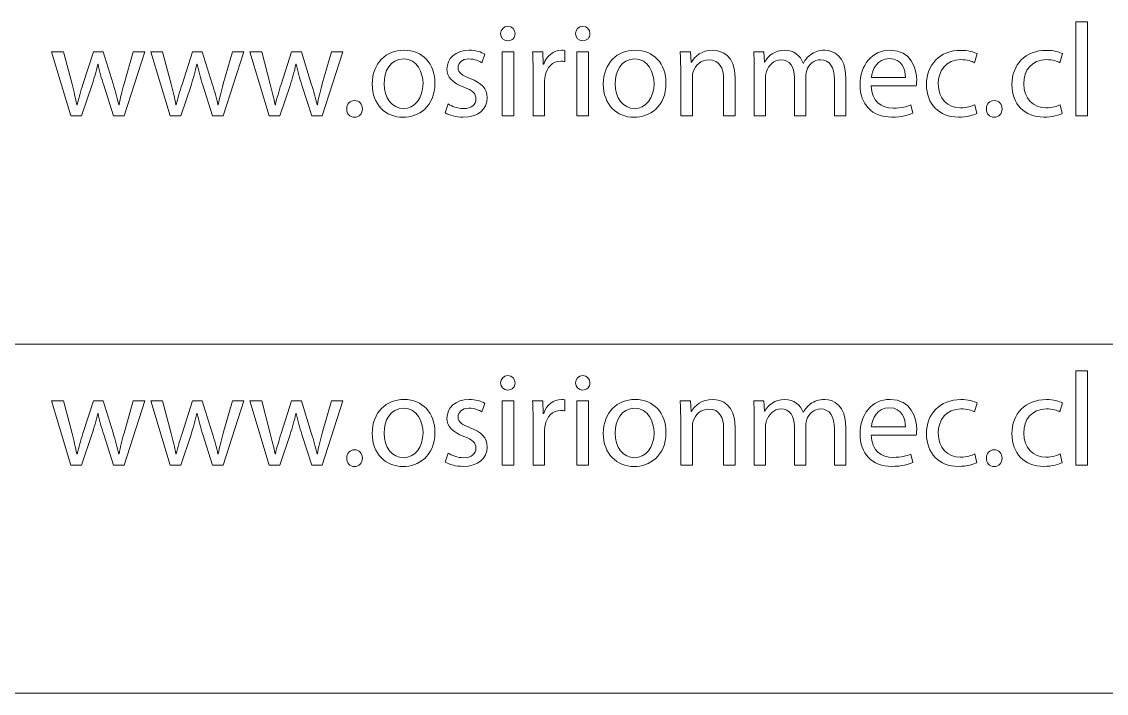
# Model space of a CAD drawing. Header units: inches. Extents: x 4400 to 4800, y 4100 to 4300.
# Drawn here: x 4729.27 to 4770.2, y 4180.24 to 4205.57 of the extents above; entities that cross this region are included whole.
import ezdxf

# ---------------------------------------------------------------- set-up
doc = ezdxf.new("R2010")
doc.units = ezdxf.units.IN
doc.header["$MEASUREMENT"] = 0
doc.layers.add('Capa 1', color=7, linetype='Continuous')

# ---------------------------------------------------------------- blocks, each defined once
blk = doc.blocks.new('block 54')
at = {"layer": 'Capa 1', "color": 1, "lineweight": 9, "true_color": 0xff0000}
for points in [[(4769.051, 4205.572), (4769.491, 4205.572), (4769.491, 4202.022), (4769.051, 4202.022), (4769.051, 4205.572)], [(4747.397, 4202.022), (4747.397, 4204.442), (4747.836, 4204.442), (4747.836, 4202.022), (4747.397, 4202.022)], [(4750.221, 4202.022), (4750.221, 4204.442), (4750.661, 4204.442), (4750.661, 4202.022), (4750.221, 4202.022)]]:
    blk.add_lwpolyline(points, dxfattribs=at)
for points, knots in [([(4747.887, 4205.122), (4747.891, 4204.972), (4747.781, 4204.852), (4747.606, 4204.852), (4747.451, 4204.852), (4747.342, 4204.972), (4747.342, 4205.122), (4747.342, 4205.278), (4747.457, 4205.397), (4747.616, 4205.397), (4747.781, 4205.397), (4747.887, 4205.278), (4747.887, 4205.122)], [0, 0, 0, 0, 1, 1, 1, 2, 2, 2, 3, 3, 3, 4, 4, 4, 4]), ([(4750.711, 4205.122), (4750.716, 4204.972), (4750.606, 4204.852), (4750.431, 4204.852), (4750.276, 4204.852), (4750.166, 4204.972), (4750.166, 4205.122), (4750.166, 4205.278), (4750.281, 4205.397), (4750.441, 4205.397), (4750.606, 4205.397), (4750.711, 4205.278), (4750.711, 4205.122)], [0, 0, 0, 0, 1, 1, 1, 2, 2, 2, 3, 3, 3, 4, 4, 4, 4]), ([(4730.846, 4204.442), (4730.846, 4204.442), (4731.167, 4203.212), (4731.167, 4203.212), (4731.236, 4202.942), (4731.302, 4202.692), (4731.347, 4202.442), (4731.347, 4202.442), (4731.362, 4202.442), (4731.362, 4202.442), (4731.416, 4202.687), (4731.497, 4202.947), (4731.577, 4203.207), (4731.577, 4203.207), (4731.972, 4204.442), (4731.972, 4204.442), (4731.972, 4204.442), (4732.342, 4204.442), (4732.342, 4204.442), (4732.342, 4204.442), (4732.717, 4203.232), (4732.717, 4203.232), (4732.807, 4202.942), (4732.877, 4202.687), (4732.932, 4202.442), (4732.932, 4202.442), (4732.947, 4202.442), (4732.947, 4202.442), (4732.987, 4202.687), (4733.052, 4202.942), (4733.132, 4203.227), (4733.132, 4203.227), (4733.477, 4204.442), (4733.477, 4204.442), (4733.477, 4204.442), (4733.912, 4204.442), (4733.912, 4204.442), (4733.912, 4204.442), (4733.132, 4202.022), (4733.132, 4202.022), (4733.132, 4202.022), (4732.732, 4202.022), (4732.732, 4202.022), (4732.732, 4202.022), (4732.362, 4203.177), (4732.362, 4203.177), (4732.277, 4203.447), (4732.207, 4203.687), (4732.147, 4203.972), (4732.147, 4203.972), (4732.137, 4203.972), (4732.137, 4203.972), (4732.077, 4203.682), (4732.002, 4203.432), (4731.917, 4203.172), (4731.917, 4203.172), (4731.527, 4202.022), (4731.527, 4202.022), (4731.527, 4202.022), (4731.127, 4202.022), (4731.127, 4202.022), (4731.127, 4202.022), (4730.397, 4204.442), (4730.397, 4204.442), (4730.397, 4204.442), (4730.846, 4204.442), (4730.846, 4204.442)], [0, 0, 0, 0, 1, 1, 1, 2, 2, 2, 3, 3, 3, 4, 4, 4, 5, 5, 5, 6, 6, 6, 7, 7, 7, 8, 8, 8, 9, 9, 9, 10, 10, 10, 11, 11, 11, 12, 12, 12, 13, 13, 13, 14, 14, 14, 15, 15, 15, 16, 16, 16, 17, 17, 17, 18, 18, 18, 19, 19, 19, 20, 20, 20, 21, 21, 21, 22, 22, 22, 22]), ([(4734.586, 4204.442), (4734.586, 4204.442), (4734.907, 4203.212), (4734.907, 4203.212), (4734.976, 4202.942), (4735.042, 4202.692), (4735.087, 4202.442), (4735.087, 4202.442), (4735.102, 4202.442), (4735.102, 4202.442), (4735.156, 4202.687), (4735.237, 4202.947), (4735.317, 4203.207), (4735.317, 4203.207), (4735.712, 4204.442), (4735.712, 4204.442), (4735.712, 4204.442), (4736.082, 4204.442), (4736.082, 4204.442), (4736.082, 4204.442), (4736.457, 4203.232), (4736.457, 4203.232), (4736.547, 4202.942), (4736.617, 4202.687), (4736.672, 4202.442), (4736.672, 4202.442), (4736.687, 4202.442), (4736.687, 4202.442), (4736.727, 4202.687), (4736.792, 4202.942), (4736.872, 4203.227), (4736.872, 4203.227), (4737.217, 4204.442), (4737.217, 4204.442), (4737.217, 4204.442), (4737.652, 4204.442), (4737.652, 4204.442), (4737.652, 4204.442), (4736.872, 4202.022), (4736.872, 4202.022), (4736.872, 4202.022), (4736.472, 4202.022), (4736.472, 4202.022), (4736.472, 4202.022), (4736.102, 4203.177), (4736.102, 4203.177), (4736.017, 4203.447), (4735.947, 4203.687), (4735.887, 4203.972), (4735.887, 4203.972), (4735.877, 4203.972), (4735.877, 4203.972), (4735.817, 4203.682), (4735.742, 4203.432), (4735.657, 4203.172), (4735.657, 4203.172), (4735.267, 4202.022), (4735.267, 4202.022), (4735.267, 4202.022), (4734.867, 4202.022), (4734.867, 4202.022), (4734.867, 4202.022), (4734.137, 4204.442), (4734.137, 4204.442), (4734.137, 4204.442), (4734.586, 4204.442), (4734.586, 4204.442)], [0, 0, 0, 0, 1, 1, 1, 2, 2, 2, 3, 3, 3, 4, 4, 4, 5, 5, 5, 6, 6, 6, 7, 7, 7, 8, 8, 8, 9, 9, 9, 10, 10, 10, 11, 11, 11, 12, 12, 12, 13, 13, 13, 14, 14, 14, 15, 15, 15, 16, 16, 16, 17, 17, 17, 18, 18, 18, 19, 19, 19, 20, 20, 20, 21, 21, 21, 22, 22, 22, 22]), ([(4738.326, 4204.442), (4738.326, 4204.442), (4738.647, 4203.212), (4738.647, 4203.212), (4738.716, 4202.942), (4738.782, 4202.692), (4738.827, 4202.442), (4738.827, 4202.442), (4738.842, 4202.442), (4738.842, 4202.442), (4738.896, 4202.687), (4738.977, 4202.947), (4739.057, 4203.207), (4739.057, 4203.207), (4739.452, 4204.442), (4739.452, 4204.442), (4739.452, 4204.442), (4739.822, 4204.442), (4739.822, 4204.442), (4739.822, 4204.442), (4740.197, 4203.232), (4740.197, 4203.232), (4740.287, 4202.942), (4740.357, 4202.687), (4740.412, 4202.442), (4740.412, 4202.442), (4740.427, 4202.442), (4740.427, 4202.442), (4740.467, 4202.687), (4740.532, 4202.942), (4740.612, 4203.227), (4740.612, 4203.227), (4740.957, 4204.442), (4740.957, 4204.442), (4740.957, 4204.442), (4741.392, 4204.442), (4741.392, 4204.442), (4741.392, 4204.442), (4740.612, 4202.022), (4740.612, 4202.022), (4740.612, 4202.022), (4740.212, 4202.022), (4740.212, 4202.022), (4740.212, 4202.022), (4739.842, 4203.177), (4739.842, 4203.177), (4739.757, 4203.447), (4739.687, 4203.687), (4739.627, 4203.972), (4739.627, 4203.972), (4739.617, 4203.972), (4739.617, 4203.972), (4739.557, 4203.682), (4739.482, 4203.432), (4739.396, 4203.172), (4739.396, 4203.172), (4739.007, 4202.022), (4739.007, 4202.022), (4739.007, 4202.022), (4738.607, 4202.022), (4738.607, 4202.022), (4738.607, 4202.022), (4737.877, 4204.442), (4737.877, 4204.442), (4737.877, 4204.442), (4738.326, 4204.442), (4738.326, 4204.442)], [0, 0, 0, 0, 1, 1, 1, 2, 2, 2, 3, 3, 3, 4, 4, 4, 5, 5, 5, 6, 6, 6, 7, 7, 7, 8, 8, 8, 9, 9, 9, 10, 10, 10, 11, 11, 11, 12, 12, 12, 13, 13, 13, 14, 14, 14, 15, 15, 15, 16, 16, 16, 17, 17, 17, 18, 18, 18, 19, 19, 19, 20, 20, 20, 21, 21, 21, 22, 22, 22, 22]), ([(4744.862, 4203.252), (4744.862, 4202.357), (4744.242, 4201.967), (4743.657, 4201.967), (4743.001, 4201.967), (4742.496, 4202.447), (4742.496, 4203.212), (4742.496, 4204.022), (4743.026, 4204.497), (4743.697, 4204.497), (4744.392, 4204.497), (4744.862, 4203.992), (4744.862, 4203.252)], [0, 0, 0, 0, 1, 1, 1, 2, 2, 2, 3, 3, 3, 4, 4, 4, 4]), ([(4745.356, 4202.472), (4745.486, 4202.387), (4745.716, 4202.297), (4745.936, 4202.297), (4746.256, 4202.297), (4746.407, 4202.457), (4746.407, 4202.657), (4746.407, 4202.867), (4746.281, 4202.982), (4745.956, 4203.102), (4745.521, 4203.257), (4745.316, 4203.497), (4745.316, 4203.787), (4745.316, 4204.177), (4745.631, 4204.497), (4746.151, 4204.497), (4746.396, 4204.497), (4746.611, 4204.427), (4746.746, 4204.347), (4746.746, 4204.347), (4746.636, 4204.027), (4746.636, 4204.027), (4746.542, 4204.087), (4746.367, 4204.167), (4746.141, 4204.167), (4745.882, 4204.167), (4745.736, 4204.017), (4745.736, 4203.837), (4745.736, 4203.637), (4745.882, 4203.547), (4746.196, 4203.427), (4746.616, 4203.267), (4746.832, 4203.057), (4746.832, 4202.697), (4746.832, 4202.272), (4746.502, 4201.972), (4745.926, 4201.972), (4745.661, 4201.972), (4745.416, 4202.037), (4745.246, 4202.137), (4745.246, 4202.137), (4745.356, 4202.472), (4745.356, 4202.472)], [0, 0, 0, 0, 1, 1, 1, 2, 2, 2, 3, 3, 3, 4, 4, 4, 5, 5, 5, 6, 6, 6, 7, 7, 7, 8, 8, 8, 9, 9, 9, 10, 10, 10, 11, 11, 11, 12, 12, 12, 13, 13, 13, 14, 14, 14, 14]), ([(4748.567, 4203.687), (4748.567, 4203.972), (4748.561, 4204.217), (4748.547, 4204.442), (4748.547, 4204.442), (4748.931, 4204.442), (4748.931, 4204.442), (4748.931, 4204.442), (4748.946, 4203.967), (4748.946, 4203.967), (4748.946, 4203.967), (4748.966, 4203.967), (4748.966, 4203.967), (4749.077, 4204.292), (4749.342, 4204.497), (4749.637, 4204.497), (4749.686, 4204.497), (4749.721, 4204.492), (4749.761, 4204.482), (4749.761, 4204.482), (4749.761, 4204.067), (4749.761, 4204.067), (4749.717, 4204.077), (4749.672, 4204.082), (4749.611, 4204.082), (4749.301, 4204.082), (4749.081, 4203.847), (4749.021, 4203.517), (4749.012, 4203.457), (4749.001, 4203.387), (4749.001, 4203.312), (4749.001, 4203.312), (4749.001, 4202.022), (4749.001, 4202.022), (4749.001, 4202.022), (4748.567, 4202.022), (4748.567, 4202.022), (4748.567, 4202.022), (4748.567, 4203.687), (4748.567, 4203.687)], [0, 0, 0, 0, 1, 1, 1, 2, 2, 2, 3, 3, 3, 4, 4, 4, 5, 5, 5, 6, 6, 6, 7, 7, 7, 8, 8, 8, 9, 9, 9, 10, 10, 10, 11, 11, 11, 12, 12, 12, 13, 13, 13, 13]), ([(4753.581, 4203.252), (4753.581, 4202.357), (4752.961, 4201.967), (4752.376, 4201.967), (4751.721, 4201.967), (4751.216, 4202.447), (4751.216, 4203.212), (4751.216, 4204.022), (4751.746, 4204.497), (4752.416, 4204.497), (4753.111, 4204.497), (4753.581, 4203.992), (4753.581, 4203.252)], [0, 0, 0, 0, 1, 1, 1, 2, 2, 2, 3, 3, 3, 4, 4, 4, 4]), ([(4754.136, 4203.787), (4754.136, 4204.037), (4754.131, 4204.242), (4754.116, 4204.442), (4754.116, 4204.442), (4754.506, 4204.442), (4754.506, 4204.442), (4754.506, 4204.442), (4754.531, 4204.042), (4754.531, 4204.042), (4754.531, 4204.042), (4754.541, 4204.042), (4754.541, 4204.042), (4754.661, 4204.272), (4754.941, 4204.497), (4755.341, 4204.497), (4755.676, 4204.497), (4756.196, 4204.297), (4756.196, 4203.467), (4756.196, 4203.467), (4756.196, 4202.022), (4756.196, 4202.022), (4756.196, 4202.022), (4755.757, 4202.022), (4755.757, 4202.022), (4755.757, 4202.022), (4755.757, 4203.417), (4755.757, 4203.417), (4755.757, 4203.807), (4755.611, 4204.132), (4755.196, 4204.132), (4754.906, 4204.132), (4754.681, 4203.927), (4754.606, 4203.682), (4754.586, 4203.627), (4754.576, 4203.552), (4754.576, 4203.477), (4754.576, 4203.477), (4754.576, 4202.022), (4754.576, 4202.022), (4754.576, 4202.022), (4754.136, 4202.022), (4754.136, 4202.022), (4754.136, 4202.022), (4754.136, 4203.787), (4754.136, 4203.787)], [0, 0, 0, 0, 1, 1, 1, 2, 2, 2, 3, 3, 3, 4, 4, 4, 5, 5, 5, 6, 6, 6, 7, 7, 7, 8, 8, 8, 9, 9, 9, 10, 10, 10, 11, 11, 11, 12, 12, 12, 13, 13, 13, 14, 14, 14, 15, 15, 15, 15]), ([(4756.911, 4203.787), (4756.911, 4204.037), (4756.906, 4204.242), (4756.891, 4204.442), (4756.891, 4204.442), (4757.276, 4204.442), (4757.276, 4204.442), (4757.276, 4204.442), (4757.296, 4204.052), (4757.296, 4204.052), (4757.296, 4204.052), (4757.311, 4204.052), (4757.311, 4204.052), (4757.446, 4204.282), (4757.671, 4204.497), (4758.071, 4204.497), (4758.401, 4204.497), (4758.651, 4204.297), (4758.757, 4204.012), (4758.757, 4204.012), (4758.766, 4204.012), (4758.766, 4204.012), (4758.841, 4204.147), (4758.936, 4204.252), (4759.036, 4204.327), (4759.182, 4204.437), (4759.342, 4204.497), (4759.572, 4204.497), (4759.891, 4204.497), (4760.367, 4204.287), (4760.367, 4203.447), (4760.367, 4203.447), (4760.367, 4202.022), (4760.367, 4202.022), (4760.367, 4202.022), (4759.937, 4202.022), (4759.937, 4202.022), (4759.937, 4202.022), (4759.937, 4203.392), (4759.937, 4203.392), (4759.937, 4203.857), (4759.767, 4204.137), (4759.411, 4204.137), (4759.162, 4204.137), (4758.967, 4203.952), (4758.892, 4203.737), (4758.872, 4203.677), (4758.856, 4203.597), (4758.856, 4203.517), (4758.856, 4203.517), (4758.856, 4202.022), (4758.856, 4202.022), (4758.856, 4202.022), (4758.427, 4202.022), (4758.427, 4202.022), (4758.427, 4202.022), (4758.427, 4203.472), (4758.427, 4203.472), (4758.427, 4203.857), (4758.256, 4204.137), (4757.921, 4204.137), (4757.646, 4204.137), (4757.446, 4203.917), (4757.376, 4203.697), (4757.351, 4203.632), (4757.341, 4203.557), (4757.341, 4203.482), (4757.341, 4203.482), (4757.341, 4202.022), (4757.341, 4202.022), (4757.341, 4202.022), (4756.911, 4202.022), (4756.911, 4202.022), (4756.911, 4202.022), (4756.911, 4203.787), (4756.911, 4203.787)], [0, 0, 0, 0, 1, 1, 1, 2, 2, 2, 3, 3, 3, 4, 4, 4, 5, 5, 5, 6, 6, 6, 7, 7, 7, 8, 8, 8, 9, 9, 9, 10, 10, 10, 11, 11, 11, 12, 12, 12, 13, 13, 13, 14, 14, 14, 15, 15, 15, 16, 16, 16, 17, 17, 17, 18, 18, 18, 19, 19, 19, 20, 20, 20, 21, 21, 21, 22, 22, 22, 23, 23, 23, 24, 24, 24, 25, 25, 25, 25]), ([(4761.326, 4203.152), (4761.336, 4202.557), (4761.716, 4202.312), (4762.156, 4202.312), (4762.471, 4202.312), (4762.661, 4202.367), (4762.827, 4202.437), (4762.827, 4202.437), (4762.901, 4202.122), (4762.901, 4202.122), (4762.746, 4202.052), (4762.481, 4201.972), (4762.096, 4201.972), (4761.351, 4201.972), (4760.906, 4202.462), (4760.906, 4203.192), (4760.906, 4203.922), (4761.336, 4204.497), (4762.041, 4204.497), (4762.831, 4204.497), (4763.042, 4203.802), (4763.042, 4203.357), (4763.042, 4203.267), (4763.031, 4203.197), (4763.026, 4203.152), (4763.026, 4203.152), (4761.326, 4203.152), (4761.326, 4203.152)], [0, 0, 0, 0, 1, 1, 1, 2, 2, 2, 3, 3, 3, 4, 4, 4, 5, 5, 5, 6, 6, 6, 7, 7, 7, 8, 8, 8, 9, 9, 9, 9]), ([(4765.311, 4202.112), (4765.196, 4202.052), (4764.941, 4201.972), (4764.616, 4201.972), (4763.886, 4201.972), (4763.411, 4202.467), (4763.411, 4203.207), (4763.411, 4203.952), (4763.921, 4204.492), (4764.711, 4204.492), (4764.971, 4204.492), (4765.201, 4204.427), (4765.322, 4204.367), (4765.322, 4204.367), (4765.221, 4204.027), (4765.221, 4204.027), (4765.116, 4204.087), (4764.951, 4204.142), (4764.711, 4204.142), (4764.156, 4204.142), (4763.856, 4203.732), (4763.856, 4203.227), (4763.856, 4202.667), (4764.216, 4202.322), (4764.696, 4202.322), (4764.946, 4202.322), (4765.111, 4202.387), (4765.236, 4202.442), (4765.236, 4202.442), (4765.311, 4202.112), (4765.311, 4202.112)], [0, 0, 0, 0, 1, 1, 1, 2, 2, 2, 3, 3, 3, 4, 4, 4, 5, 5, 5, 6, 6, 6, 7, 7, 7, 8, 8, 8, 9, 9, 9, 10, 10, 10, 10]), ([(4768.536, 4202.112), (4768.421, 4202.052), (4768.166, 4201.972), (4767.841, 4201.972), (4767.111, 4201.972), (4766.636, 4202.467), (4766.636, 4203.207), (4766.636, 4203.952), (4767.146, 4204.492), (4767.936, 4204.492), (4768.196, 4204.492), (4768.426, 4204.427), (4768.546, 4204.367), (4768.546, 4204.367), (4768.446, 4204.027), (4768.446, 4204.027), (4768.341, 4204.087), (4768.176, 4204.142), (4767.936, 4204.142), (4767.381, 4204.142), (4767.081, 4203.732), (4767.081, 4203.227), (4767.081, 4202.667), (4767.441, 4202.322), (4767.921, 4202.322), (4768.171, 4202.322), (4768.336, 4202.387), (4768.461, 4202.442), (4768.461, 4202.442), (4768.536, 4202.112), (4768.536, 4202.112)], [0, 0, 0, 0, 1, 1, 1, 2, 2, 2, 3, 3, 3, 4, 4, 4, 5, 5, 5, 6, 6, 6, 7, 7, 7, 8, 8, 8, 9, 9, 9, 10, 10, 10, 10]), ([(4742.942, 4203.227), (4742.942, 4202.697), (4743.247, 4202.297), (4743.677, 4202.297), (4744.097, 4202.297), (4744.412, 4202.692), (4744.412, 4203.237), (4744.412, 4203.647), (4744.207, 4204.167), (4743.686, 4204.167), (4743.167, 4204.167), (4742.942, 4203.687), (4742.942, 4203.227)], [0, 0, 0, 0, 1, 1, 1, 2, 2, 2, 3, 3, 3, 4, 4, 4, 4]), ([(4751.661, 4203.227), (4751.661, 4202.697), (4751.966, 4202.297), (4752.396, 4202.297), (4752.817, 4202.297), (4753.131, 4202.692), (4753.131, 4203.237), (4753.131, 4203.647), (4752.926, 4204.167), (4752.406, 4204.167), (4751.886, 4204.167), (4751.661, 4203.687), (4751.661, 4203.227)], [0, 0, 0, 0, 1, 1, 1, 2, 2, 2, 3, 3, 3, 4, 4, 4, 4]), ([(4762.616, 4203.467), (4762.621, 4203.747), (4762.501, 4204.182), (4762.006, 4204.182), (4761.561, 4204.182), (4761.366, 4203.772), (4761.331, 4203.467), (4761.331, 4203.467), (4762.616, 4203.467), (4762.616, 4203.467)], [0, 0, 0, 0, 1, 1, 1, 2, 2, 2, 3, 3, 3, 3]), ([(4741.532, 4202.282), (4741.532, 4202.467), (4741.656, 4202.597), (4741.831, 4202.597), (4742.007, 4202.597), (4742.126, 4202.467), (4742.126, 4202.282), (4742.126, 4202.102), (4742.011, 4201.967), (4741.827, 4201.967), (4741.652, 4201.967), (4741.532, 4202.102), (4741.532, 4202.282)], [0, 0, 0, 0, 1, 1, 1, 2, 2, 2, 3, 3, 3, 4, 4, 4, 4]), ([(4765.671, 4202.282), (4765.671, 4202.467), (4765.796, 4202.597), (4765.971, 4202.597), (4766.146, 4202.597), (4766.266, 4202.467), (4766.266, 4202.282), (4766.266, 4202.102), (4766.151, 4201.967), (4765.966, 4201.967), (4765.791, 4201.967), (4765.671, 4202.102), (4765.671, 4202.282)], [0, 0, 0, 0, 1, 1, 1, 2, 2, 2, 3, 3, 3, 4, 4, 4, 4])]:
    blk.add_open_spline(points, degree=3, knots=knots, dxfattribs=at)
blk = doc.blocks.new('block 55')
at = {"layer": 'Capa 1', "color": 1, "lineweight": 9, "true_color": 0xff0000}
for points in [[(4769.051, 4192.398), (4769.491, 4192.398), (4769.491, 4188.848), (4769.051, 4188.848), (4769.051, 4192.398)], [(4747.397, 4188.848), (4747.397, 4191.268), (4747.836, 4191.268), (4747.836, 4188.848), (4747.397, 4188.848)], [(4750.221, 4188.848), (4750.221, 4191.268), (4750.661, 4191.268), (4750.661, 4188.848), (4750.221, 4188.848)]]:
    blk.add_lwpolyline(points, dxfattribs=at)
for points, knots in [([(4747.887, 4191.948), (4747.891, 4191.798), (4747.781, 4191.678), (4747.606, 4191.678), (4747.451, 4191.678), (4747.342, 4191.798), (4747.342, 4191.948), (4747.342, 4192.103), (4747.457, 4192.223), (4747.616, 4192.223), (4747.781, 4192.223), (4747.887, 4192.103), (4747.887, 4191.948)], [0, 0, 0, 0, 1, 1, 1, 2, 2, 2, 3, 3, 3, 4, 4, 4, 4]), ([(4750.711, 4191.948), (4750.716, 4191.798), (4750.606, 4191.678), (4750.431, 4191.678), (4750.276, 4191.678), (4750.166, 4191.798), (4750.166, 4191.948), (4750.166, 4192.103), (4750.281, 4192.223), (4750.441, 4192.223), (4750.606, 4192.223), (4750.711, 4192.103), (4750.711, 4191.948)], [0, 0, 0, 0, 1, 1, 1, 2, 2, 2, 3, 3, 3, 4, 4, 4, 4]), ([(4744.862, 4190.078), (4744.862, 4189.183), (4744.242, 4188.793), (4743.657, 4188.793), (4743.001, 4188.793), (4742.496, 4189.273), (4742.496, 4190.038), (4742.496, 4190.848), (4743.026, 4191.323), (4743.697, 4191.323), (4744.392, 4191.323), (4744.862, 4190.818), (4744.862, 4190.078)], [0, 0, 0, 0, 1, 1, 1, 2, 2, 2, 3, 3, 3, 4, 4, 4, 4]), ([(4745.356, 4189.298), (4745.486, 4189.213), (4745.716, 4189.123), (4745.936, 4189.123), (4746.256, 4189.123), (4746.407, 4189.283), (4746.407, 4189.483), (4746.407, 4189.693), (4746.281, 4189.808), (4745.956, 4189.928), (4745.521, 4190.083), (4745.316, 4190.323), (4745.316, 4190.613), (4745.316, 4191.003), (4745.631, 4191.323), (4746.151, 4191.323), (4746.396, 4191.323), (4746.611, 4191.253), (4746.746, 4191.173), (4746.746, 4191.173), (4746.636, 4190.853), (4746.636, 4190.853), (4746.542, 4190.913), (4746.367, 4190.993), (4746.141, 4190.993), (4745.882, 4190.993), (4745.736, 4190.843), (4745.736, 4190.663), (4745.736, 4190.463), (4745.882, 4190.373), (4746.196, 4190.253), (4746.616, 4190.093), (4746.832, 4189.883), (4746.832, 4189.523), (4746.832, 4189.098), (4746.502, 4188.798), (4745.926, 4188.798), (4745.661, 4188.798), (4745.416, 4188.863), (4745.246, 4188.963), (4745.246, 4188.963), (4745.356, 4189.298), (4745.356, 4189.298)], [0, 0, 0, 0, 1, 1, 1, 2, 2, 2, 3, 3, 3, 4, 4, 4, 5, 5, 5, 6, 6, 6, 7, 7, 7, 8, 8, 8, 9, 9, 9, 10, 10, 10, 11, 11, 11, 12, 12, 12, 13, 13, 13, 14, 14, 14, 14]), ([(4748.567, 4190.513), (4748.567, 4190.798), (4748.561, 4191.043), (4748.547, 4191.268), (4748.547, 4191.268), (4748.931, 4191.268), (4748.931, 4191.268), (4748.931, 4191.268), (4748.946, 4190.793), (4748.946, 4190.793), (4748.946, 4190.793), (4748.966, 4190.793), (4748.966, 4190.793), (4749.077, 4191.118), (4749.342, 4191.323), (4749.637, 4191.323), (4749.686, 4191.323), (4749.721, 4191.318), (4749.761, 4191.308), (4749.761, 4191.308), (4749.761, 4190.893), (4749.761, 4190.893), (4749.717, 4190.903), (4749.672, 4190.908), (4749.611, 4190.908), (4749.301, 4190.908), (4749.081, 4190.673), (4749.021, 4190.343), (4749.012, 4190.283), (4749.001, 4190.213), (4749.001, 4190.138), (4749.001, 4190.138), (4749.001, 4188.848), (4749.001, 4188.848), (4749.001, 4188.848), (4748.567, 4188.848), (4748.567, 4188.848), (4748.567, 4188.848), (4748.567, 4190.513), (4748.567, 4190.513)], [0, 0, 0, 0, 1, 1, 1, 2, 2, 2, 3, 3, 3, 4, 4, 4, 5, 5, 5, 6, 6, 6, 7, 7, 7, 8, 8, 8, 9, 9, 9, 10, 10, 10, 11, 11, 11, 12, 12, 12, 13, 13, 13, 13]), ([(4753.581, 4190.078), (4753.581, 4189.183), (4752.961, 4188.793), (4752.376, 4188.793), (4751.721, 4188.793), (4751.216, 4189.273), (4751.216, 4190.038), (4751.216, 4190.848), (4751.746, 4191.323), (4752.416, 4191.323), (4753.111, 4191.323), (4753.581, 4190.818), (4753.581, 4190.078)], [0, 0, 0, 0, 1, 1, 1, 2, 2, 2, 3, 3, 3, 4, 4, 4, 4]), ([(4754.136, 4190.613), (4754.136, 4190.863), (4754.131, 4191.068), (4754.116, 4191.268), (4754.116, 4191.268), (4754.506, 4191.268), (4754.506, 4191.268), (4754.506, 4191.268), (4754.531, 4190.868), (4754.531, 4190.868), (4754.531, 4190.868), (4754.541, 4190.868), (4754.541, 4190.868), (4754.661, 4191.098), (4754.941, 4191.323), (4755.341, 4191.323), (4755.676, 4191.323), (4756.196, 4191.123), (4756.196, 4190.293), (4756.196, 4190.293), (4756.196, 4188.848), (4756.196, 4188.848), (4756.196, 4188.848), (4755.757, 4188.848), (4755.757, 4188.848), (4755.757, 4188.848), (4755.757, 4190.243), (4755.757, 4190.243), (4755.757, 4190.633), (4755.611, 4190.958), (4755.196, 4190.958), (4754.906, 4190.958), (4754.681, 4190.753), (4754.606, 4190.508), (4754.586, 4190.453), (4754.576, 4190.378), (4754.576, 4190.303), (4754.576, 4190.303), (4754.576, 4188.848), (4754.576, 4188.848), (4754.576, 4188.848), (4754.136, 4188.848), (4754.136, 4188.848), (4754.136, 4188.848), (4754.136, 4190.613), (4754.136, 4190.613)], [0, 0, 0, 0, 1, 1, 1, 2, 2, 2, 3, 3, 3, 4, 4, 4, 5, 5, 5, 6, 6, 6, 7, 7, 7, 8, 8, 8, 9, 9, 9, 10, 10, 10, 11, 11, 11, 12, 12, 12, 13, 13, 13, 14, 14, 14, 15, 15, 15, 15]), ([(4756.911, 4190.613), (4756.911, 4190.863), (4756.906, 4191.068), (4756.891, 4191.268), (4756.891, 4191.268), (4757.276, 4191.268), (4757.276, 4191.268), (4757.276, 4191.268), (4757.296, 4190.878), (4757.296, 4190.878), (4757.296, 4190.878), (4757.311, 4190.878), (4757.311, 4190.878), (4757.446, 4191.108), (4757.671, 4191.323), (4758.071, 4191.323), (4758.401, 4191.323), (4758.651, 4191.123), (4758.757, 4190.838), (4758.757, 4190.838), (4758.766, 4190.838), (4758.766, 4190.838), (4758.841, 4190.973), (4758.936, 4191.078), (4759.036, 4191.153), (4759.182, 4191.263), (4759.342, 4191.323), (4759.572, 4191.323), (4759.891, 4191.323), (4760.367, 4191.113), (4760.367, 4190.273), (4760.367, 4190.273), (4760.367, 4188.848), (4760.367, 4188.848), (4760.367, 4188.848), (4759.937, 4188.848), (4759.937, 4188.848), (4759.937, 4188.848), (4759.937, 4190.218), (4759.937, 4190.218), (4759.937, 4190.683), (4759.767, 4190.963), (4759.411, 4190.963), (4759.162, 4190.963), (4758.967, 4190.778), (4758.892, 4190.563), (4758.872, 4190.503), (4758.856, 4190.423), (4758.856, 4190.343), (4758.856, 4190.343), (4758.856, 4188.848), (4758.856, 4188.848), (4758.856, 4188.848), (4758.427, 4188.848), (4758.427, 4188.848), (4758.427, 4188.848), (4758.427, 4190.298), (4758.427, 4190.298), (4758.427, 4190.683), (4758.256, 4190.963), (4757.921, 4190.963), (4757.646, 4190.963), (4757.446, 4190.743), (4757.376, 4190.523), (4757.351, 4190.458), (4757.341, 4190.383), (4757.341, 4190.308), (4757.341, 4190.308), (4757.341, 4188.848), (4757.341, 4188.848), (4757.341, 4188.848), (4756.911, 4188.848), (4756.911, 4188.848), (4756.911, 4188.848), (4756.911, 4190.613), (4756.911, 4190.613)], [0, 0, 0, 0, 1, 1, 1, 2, 2, 2, 3, 3, 3, 4, 4, 4, 5, 5, 5, 6, 6, 6, 7, 7, 7, 8, 8, 8, 9, 9, 9, 10, 10, 10, 11, 11, 11, 12, 12, 12, 13, 13, 13, 14, 14, 14, 15, 15, 15, 16, 16, 16, 17, 17, 17, 18, 18, 18, 19, 19, 19, 20, 20, 20, 21, 21, 21, 22, 22, 22, 23, 23, 23, 24, 24, 24, 25, 25, 25, 25]), ([(4761.326, 4189.978), (4761.336, 4189.383), (4761.716, 4189.138), (4762.156, 4189.138), (4762.471, 4189.138), (4762.661, 4189.193), (4762.827, 4189.263), (4762.827, 4189.263), (4762.901, 4188.948), (4762.901, 4188.948), (4762.746, 4188.878), (4762.481, 4188.798), (4762.096, 4188.798), (4761.351, 4188.798), (4760.906, 4189.288), (4760.906, 4190.018), (4760.906, 4190.748), (4761.336, 4191.323), (4762.041, 4191.323), (4762.831, 4191.323), (4763.042, 4190.628), (4763.042, 4190.183), (4763.042, 4190.093), (4763.031, 4190.023), (4763.026, 4189.978), (4763.026, 4189.978), (4761.326, 4189.978), (4761.326, 4189.978)], [0, 0, 0, 0, 1, 1, 1, 2, 2, 2, 3, 3, 3, 4, 4, 4, 5, 5, 5, 6, 6, 6, 7, 7, 7, 8, 8, 8, 9, 9, 9, 9]), ([(4765.311, 4188.938), (4765.196, 4188.878), (4764.941, 4188.798), (4764.616, 4188.798), (4763.886, 4188.798), (4763.411, 4189.293), (4763.411, 4190.033), (4763.411, 4190.778), (4763.921, 4191.318), (4764.711, 4191.318), (4764.971, 4191.318), (4765.201, 4191.253), (4765.322, 4191.193), (4765.322, 4191.193), (4765.221, 4190.853), (4765.221, 4190.853), (4765.116, 4190.913), (4764.951, 4190.968), (4764.711, 4190.968), (4764.156, 4190.968), (4763.856, 4190.558), (4763.856, 4190.053), (4763.856, 4189.493), (4764.216, 4189.148), (4764.696, 4189.148), (4764.946, 4189.148), (4765.111, 4189.213), (4765.236, 4189.268), (4765.236, 4189.268), (4765.311, 4188.938), (4765.311, 4188.938)], [0, 0, 0, 0, 1, 1, 1, 2, 2, 2, 3, 3, 3, 4, 4, 4, 5, 5, 5, 6, 6, 6, 7, 7, 7, 8, 8, 8, 9, 9, 9, 10, 10, 10, 10]), ([(4768.536, 4188.938), (4768.421, 4188.878), (4768.166, 4188.798), (4767.841, 4188.798), (4767.111, 4188.798), (4766.636, 4189.293), (4766.636, 4190.033), (4766.636, 4190.778), (4767.146, 4191.318), (4767.936, 4191.318), (4768.196, 4191.318), (4768.426, 4191.253), (4768.546, 4191.193), (4768.546, 4191.193), (4768.446, 4190.853), (4768.446, 4190.853), (4768.341, 4190.913), (4768.176, 4190.968), (4767.936, 4190.968), (4767.381, 4190.968), (4767.081, 4190.558), (4767.081, 4190.053), (4767.081, 4189.493), (4767.441, 4189.148), (4767.921, 4189.148), (4768.171, 4189.148), (4768.336, 4189.213), (4768.461, 4189.268), (4768.461, 4189.268), (4768.536, 4188.938), (4768.536, 4188.938)], [0, 0, 0, 0, 1, 1, 1, 2, 2, 2, 3, 3, 3, 4, 4, 4, 5, 5, 5, 6, 6, 6, 7, 7, 7, 8, 8, 8, 9, 9, 9, 10, 10, 10, 10]), ([(4730.846, 4191.268), (4730.846, 4191.268), (4731.167, 4190.038), (4731.167, 4190.038), (4731.236, 4189.768), (4731.302, 4189.518), (4731.347, 4189.268), (4731.347, 4189.268), (4731.362, 4189.268), (4731.362, 4189.268), (4731.416, 4189.513), (4731.497, 4189.773), (4731.577, 4190.033), (4731.577, 4190.033), (4731.972, 4191.268), (4731.972, 4191.268), (4731.972, 4191.268), (4732.342, 4191.268), (4732.342, 4191.268), (4732.342, 4191.268), (4732.717, 4190.058), (4732.717, 4190.058), (4732.807, 4189.768), (4732.877, 4189.513), (4732.932, 4189.268), (4732.932, 4189.268), (4732.947, 4189.268), (4732.947, 4189.268), (4732.987, 4189.513), (4733.052, 4189.768), (4733.132, 4190.053), (4733.132, 4190.053), (4733.477, 4191.268), (4733.477, 4191.268), (4733.477, 4191.268), (4733.912, 4191.268), (4733.912, 4191.268), (4733.912, 4191.268), (4733.132, 4188.848), (4733.132, 4188.848), (4733.132, 4188.848), (4732.732, 4188.848), (4732.732, 4188.848), (4732.732, 4188.848), (4732.362, 4190.003), (4732.362, 4190.003), (4732.277, 4190.273), (4732.207, 4190.513), (4732.147, 4190.798), (4732.147, 4190.798), (4732.137, 4190.798), (4732.137, 4190.798), (4732.077, 4190.508), (4732.002, 4190.258), (4731.917, 4189.998), (4731.917, 4189.998), (4731.527, 4188.848), (4731.527, 4188.848), (4731.527, 4188.848), (4731.127, 4188.848), (4731.127, 4188.848), (4731.127, 4188.848), (4730.397, 4191.268), (4730.397, 4191.268), (4730.397, 4191.268), (4730.846, 4191.268), (4730.846, 4191.268)], [0, 0, 0, 0, 1, 1, 1, 2, 2, 2, 3, 3, 3, 4, 4, 4, 5, 5, 5, 6, 6, 6, 7, 7, 7, 8, 8, 8, 9, 9, 9, 10, 10, 10, 11, 11, 11, 12, 12, 12, 13, 13, 13, 14, 14, 14, 15, 15, 15, 16, 16, 16, 17, 17, 17, 18, 18, 18, 19, 19, 19, 20, 20, 20, 21, 21, 21, 22, 22, 22, 22]), ([(4734.586, 4191.268), (4734.586, 4191.268), (4734.907, 4190.038), (4734.907, 4190.038), (4734.976, 4189.768), (4735.042, 4189.518), (4735.087, 4189.268), (4735.087, 4189.268), (4735.102, 4189.268), (4735.102, 4189.268), (4735.156, 4189.513), (4735.237, 4189.773), (4735.317, 4190.033), (4735.317, 4190.033), (4735.712, 4191.268), (4735.712, 4191.268), (4735.712, 4191.268), (4736.082, 4191.268), (4736.082, 4191.268), (4736.082, 4191.268), (4736.457, 4190.058), (4736.457, 4190.058), (4736.547, 4189.768), (4736.617, 4189.513), (4736.672, 4189.268), (4736.672, 4189.268), (4736.687, 4189.268), (4736.687, 4189.268), (4736.727, 4189.513), (4736.792, 4189.768), (4736.872, 4190.053), (4736.872, 4190.053), (4737.217, 4191.268), (4737.217, 4191.268), (4737.217, 4191.268), (4737.652, 4191.268), (4737.652, 4191.268), (4737.652, 4191.268), (4736.872, 4188.848), (4736.872, 4188.848), (4736.872, 4188.848), (4736.472, 4188.848), (4736.472, 4188.848), (4736.472, 4188.848), (4736.102, 4190.003), (4736.102, 4190.003), (4736.017, 4190.273), (4735.947, 4190.513), (4735.887, 4190.798), (4735.887, 4190.798), (4735.877, 4190.798), (4735.877, 4190.798), (4735.817, 4190.508), (4735.742, 4190.258), (4735.657, 4189.998), (4735.657, 4189.998), (4735.267, 4188.848), (4735.267, 4188.848), (4735.267, 4188.848), (4734.867, 4188.848), (4734.867, 4188.848), (4734.867, 4188.848), (4734.137, 4191.268), (4734.137, 4191.268), (4734.137, 4191.268), (4734.586, 4191.268), (4734.586, 4191.268)], [0, 0, 0, 0, 1, 1, 1, 2, 2, 2, 3, 3, 3, 4, 4, 4, 5, 5, 5, 6, 6, 6, 7, 7, 7, 8, 8, 8, 9, 9, 9, 10, 10, 10, 11, 11, 11, 12, 12, 12, 13, 13, 13, 14, 14, 14, 15, 15, 15, 16, 16, 16, 17, 17, 17, 18, 18, 18, 19, 19, 19, 20, 20, 20, 21, 21, 21, 22, 22, 22, 22]), ([(4738.326, 4191.268), (4738.326, 4191.268), (4738.647, 4190.038), (4738.647, 4190.038), (4738.716, 4189.768), (4738.782, 4189.518), (4738.827, 4189.268), (4738.827, 4189.268), (4738.842, 4189.268), (4738.842, 4189.268), (4738.896, 4189.513), (4738.977, 4189.773), (4739.057, 4190.033), (4739.057, 4190.033), (4739.452, 4191.268), (4739.452, 4191.268), (4739.452, 4191.268), (4739.822, 4191.268), (4739.822, 4191.268), (4739.822, 4191.268), (4740.197, 4190.058), (4740.197, 4190.058), (4740.287, 4189.768), (4740.357, 4189.513), (4740.412, 4189.268), (4740.412, 4189.268), (4740.427, 4189.268), (4740.427, 4189.268), (4740.467, 4189.513), (4740.532, 4189.768), (4740.612, 4190.053), (4740.612, 4190.053), (4740.957, 4191.268), (4740.957, 4191.268), (4740.957, 4191.268), (4741.392, 4191.268), (4741.392, 4191.268), (4741.392, 4191.268), (4740.612, 4188.848), (4740.612, 4188.848), (4740.612, 4188.848), (4740.212, 4188.848), (4740.212, 4188.848), (4740.212, 4188.848), (4739.842, 4190.003), (4739.842, 4190.003), (4739.757, 4190.273), (4739.687, 4190.513), (4739.627, 4190.798), (4739.627, 4190.798), (4739.617, 4190.798), (4739.617, 4190.798), (4739.557, 4190.508), (4739.482, 4190.258), (4739.396, 4189.998), (4739.396, 4189.998), (4739.007, 4188.848), (4739.007, 4188.848), (4739.007, 4188.848), (4738.607, 4188.848), (4738.607, 4188.848), (4738.607, 4188.848), (4737.877, 4191.268), (4737.877, 4191.268), (4737.877, 4191.268), (4738.326, 4191.268), (4738.326, 4191.268)], [0, 0, 0, 0, 1, 1, 1, 2, 2, 2, 3, 3, 3, 4, 4, 4, 5, 5, 5, 6, 6, 6, 7, 7, 7, 8, 8, 8, 9, 9, 9, 10, 10, 10, 11, 11, 11, 12, 12, 12, 13, 13, 13, 14, 14, 14, 15, 15, 15, 16, 16, 16, 17, 17, 17, 18, 18, 18, 19, 19, 19, 20, 20, 20, 21, 21, 21, 22, 22, 22, 22]), ([(4742.942, 4190.053), (4742.942, 4189.523), (4743.247, 4189.123), (4743.677, 4189.123), (4744.097, 4189.123), (4744.412, 4189.518), (4744.412, 4190.063), (4744.412, 4190.473), (4744.207, 4190.993), (4743.686, 4190.993), (4743.167, 4190.993), (4742.942, 4190.513), (4742.942, 4190.053)], [0, 0, 0, 0, 1, 1, 1, 2, 2, 2, 3, 3, 3, 4, 4, 4, 4]), ([(4751.661, 4190.053), (4751.661, 4189.523), (4751.966, 4189.123), (4752.396, 4189.123), (4752.817, 4189.123), (4753.131, 4189.518), (4753.131, 4190.063), (4753.131, 4190.473), (4752.926, 4190.993), (4752.406, 4190.993), (4751.886, 4190.993), (4751.661, 4190.513), (4751.661, 4190.053)], [0, 0, 0, 0, 1, 1, 1, 2, 2, 2, 3, 3, 3, 4, 4, 4, 4]), ([(4762.616, 4190.293), (4762.621, 4190.573), (4762.501, 4191.008), (4762.006, 4191.008), (4761.561, 4191.008), (4761.366, 4190.598), (4761.331, 4190.293), (4761.331, 4190.293), (4762.616, 4190.293), (4762.616, 4190.293)], [0, 0, 0, 0, 1, 1, 1, 2, 2, 2, 3, 3, 3, 3]), ([(4741.532, 4189.108), (4741.532, 4189.293), (4741.656, 4189.423), (4741.831, 4189.423), (4742.007, 4189.423), (4742.126, 4189.293), (4742.126, 4189.108), (4742.126, 4188.928), (4742.011, 4188.793), (4741.827, 4188.793), (4741.652, 4188.793), (4741.532, 4188.928), (4741.532, 4189.108)], [0, 0, 0, 0, 1, 1, 1, 2, 2, 2, 3, 3, 3, 4, 4, 4, 4]), ([(4765.671, 4189.108), (4765.671, 4189.293), (4765.796, 4189.423), (4765.971, 4189.423), (4766.146, 4189.423), (4766.266, 4189.293), (4766.266, 4189.108), (4766.266, 4188.928), (4766.151, 4188.793), (4765.966, 4188.793), (4765.791, 4188.793), (4765.671, 4188.928), (4765.671, 4189.108)], [0, 0, 0, 0, 1, 1, 1, 2, 2, 2, 3, 3, 3, 4, 4, 4, 4])]:
    blk.add_open_spline(points, degree=3, knots=knots, dxfattribs=at)

msp = doc.modelspace()

# ---------------------------------------------------------------- linework, layer by layer
at = {"layer": 'Capa 1', "color": 7, "lineweight": 9, "true_color": 0xffffff}
msp.add_open_spline([(4748.999, 4193.412), (4748.999, 4193.412), (4706.305, 4193.412), (4706.305, 4193.412), (4703.237, 4193.412), (4700.667, 4191.241), (4700, 4188.325), (4700, 4188.325), (4700.001, 4188.325), (4700.001, 4188.325), (4700.001, 4188.325), (4709.793, 4188.325), (4709.793, 4188.325), (4709.793, 4188.325), (4709.793, 4188.325), (4709.793, 4188.325), (4709.793, 4188.601), (4710.017, 4188.825), (4710.293, 4188.825), (4710.57, 4188.825), (4710.793, 4188.601), (4710.793, 4188.325), (4710.793, 4188.049), (4710.57, 4187.825), (4710.334, 4187.825), (4710.334, 4187.825), (4710.334, 4185.825), (4710.334, 4185.825), (4710.57, 4185.825), (4710.793, 4185.601), (4710.793, 4185.325), (4710.793, 4185.049), (4710.57, 4184.825), (4710.293, 4184.825), (4710.017, 4184.825), (4709.793, 4185.049), (4709.793, 4185.325), (4709.793, 4185.325), (4700, 4185.325), (4700, 4185.325), (4700, 4185.325), (4700, 4185.325), (4700, 4185.325), (4700.667, 4182.41), (4703.237, 4180.238), (4706.305, 4180.238), (4706.305, 4180.238), (4748.999, 4180.238), (4748.999, 4180.238), (4748.999, 4180.238), (4791.694, 4180.238), (4791.694, 4180.238), (4794.762, 4180.238), (4797.332, 4182.41), (4797.999, 4185.325), (4797.999, 4185.325), (4797.999, 4185.325), (4797.999, 4185.325), (4797.999, 4185.325), (4788.204, 4185.325), (4788.204, 4185.325), (4788.204, 4185.049), (4787.98, 4184.825), (4787.704, 4184.825), (4787.427, 4184.825), (4787.204, 4185.049), (4787.204, 4185.325), (4787.204, 4185.601), (4787.427, 4185.825), (4787.674, 4185.855), (4787.674, 4185.855), (4787.674, 4187.855), (4787.674, 4187.855), (4787.427, 4187.825), (4787.204, 4188.049), (4787.204, 4188.325), (4787.204, 4188.601), (4787.427, 4188.825), (4787.704, 4188.825), (4787.98, 4188.825), (4788.204, 4188.601), (4788.204, 4188.325), (4788.204, 4188.325), (4788.204, 4188.325), (4788.204, 4188.325), (4788.204, 4188.325), (4797.998, 4188.325), (4797.998, 4188.325), (4797.998, 4188.325), (4797.999, 4188.325), (4797.999, 4188.325), (4797.332, 4191.241), (4794.762, 4193.412), (4791.694, 4193.412), (4791.694, 4193.412), (4748.999, 4193.412), (4748.999, 4193.412)], degree=3, knots=[0, 0, 0, 0, 1, 1, 1, 2, 2, 2, 3, 3, 3, 4, 4, 4, 5, 5, 5, 6, 6, 6, 7, 7, 7, 8, 8, 8, 9, 9, 9, 10, 10, 10, 11, 11, 11, 12, 12, 12, 13, 13, 13, 14, 14, 14, 15, 15, 15, 16, 16, 16, 17, 17, 17, 18, 18, 18, 19, 19, 19, 20, 20, 20, 21, 21, 21, 22, 22, 22, 23, 23, 23, 24, 24, 24, 25, 25, 25, 26, 26, 26, 27, 27, 27, 28, 28, 28, 29, 29, 29, 30, 30, 30, 31, 31, 31, 32, 32, 32, 32], dxfattribs=at)

# ---------------------------------------------------------------- block references
at = {"layer": 'Capa 1'}
for name in ['block 54', 'block 55']:
    msp.add_blockref(name, (0, 0), dxfattribs=at)

doc.saveas('drawing.dxf')
